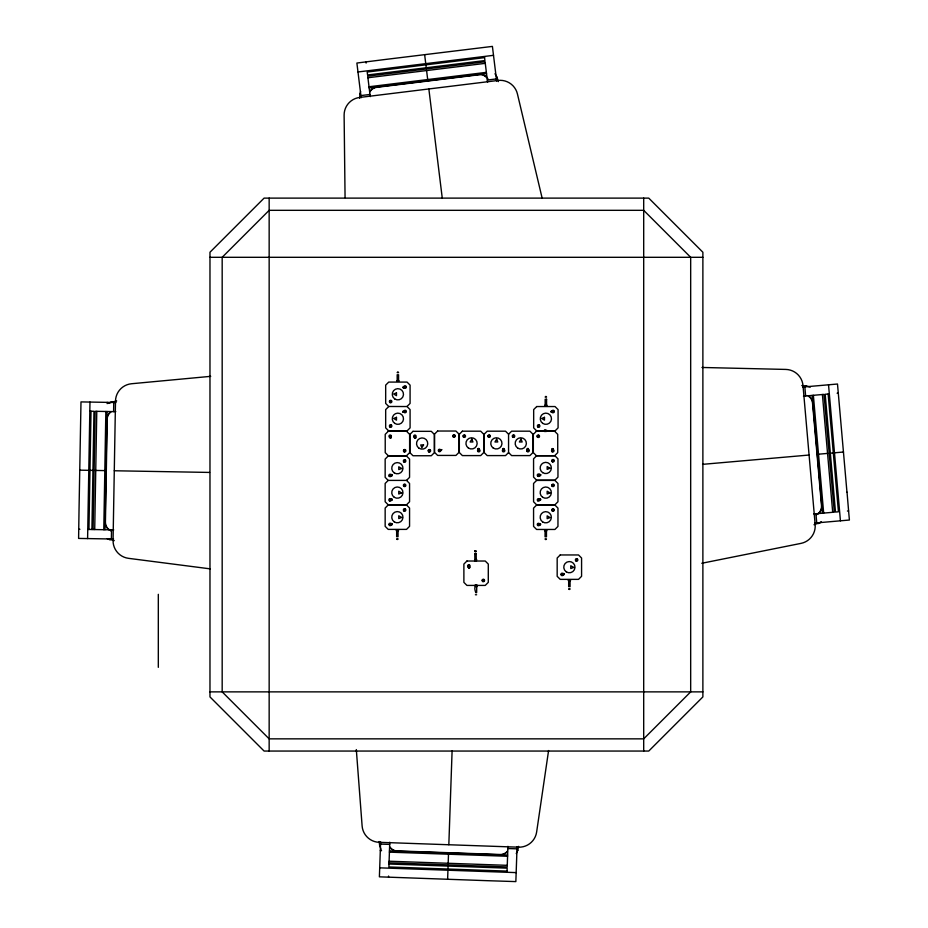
<?xml version="1.0" encoding="UTF-8"?>
<svg xmlns="http://www.w3.org/2000/svg" width="928" height="928" viewBox="0 0 928 928"><rect width="100%" height="100%" fill="white"/><g stroke="black" fill="none" stroke-linecap="round" stroke-linejoin="round"><path stroke-width="1.39" d="M209.972 691.87L209.972 696.916L264.097 751.054L648.753 751.054L702.879 696.916L702.879 252.242L648.753 198.116L264.097 198.116L209.972 252.242L209.972 691.87L702.879 691.87M113.564 539.029L78.602 538.426L79.019 510.493L80.991 401.905L115.954 402.52M476.215 592.621L475.681 592.609C476.447 593.746 473.651 588.329 475.333 586.508M476.644 592.632L476.737 586.531M87.603 538.576L89.981 402.068M88.949 529.447L91.014 411.232M91.918 529.505L93.972 411.29L90.12 411.22M93.102 529.528L95.166 411.301L115.791 411.661M94.714 529.552L96.779 411.336M103.785 529.714L105.85 411.487M104.98 529.726L107.033 411.51M107.172 403.634L107.196 402.358M111.372 538.994L111.534 529.842M113.599 411.626L113.761 402.474M380.619 841.893L379.39 876.832L487.931 880.707L515.852 881.6L517.07 846.661M388.542 877.157L388.577 876.044M389.76 842.206L388.902 866.972L507.059 871.102M447.621 879.292L447.98 869.037M447.992 868.666L448.12 864.884M448.178 863.284L448.549 852.704M448.827 844.747L452.098 750.914M507.024 871.995L507.164 868.144L388.994 864.014M507.929 846.336L507.21 866.949L389.041 862.82M359.693 98.275L359.89 93.937M389.47 475.298C392.44 476.354 387.95 474.568 390.607 475.6M403.007 412.09L402.996 411.324M440.034 450.474C436.879 449.871 442.006 451.379 441.531 449.732M539.029 475.728L537.788 475.217L538.878 474.579M540.525 475.53L540.63 474.626M540.711 499.844L540.514 499.113M563.888 573.666L563.505 574.641L564.317 574.003M537.788 475.217L538.727 474.695M539.029 525.016L537.788 524.506L538.878 523.868M390.92 438.004C390.015 437.181 388.96 439.106 390.746 436.705C388.96 434.072 390.607 437.564 390.676 438.318M478.036 448.874L478.697 449.5L478.929 448.63M552.079 448.85L552.543 449.628L553.065 448.966M548.587 750.532L536.628 832.068A17.69 17.69 0 0 1 518.508 847.183L379.146 842.311A17.69 17.69 0 0 1 362.117 825.966L356.317 749.569M517.72 850.616L518.601 846.359M359.867 94.308L360.621 91.42M402.996 411.591C406.186 411.545 405.826 411.359 402.996 411.858M389.47 524.285L390.178 523.856M540.641 475.124C539.249 477.386 538.936 472.839 540.595 474.718M415.257 436.926L415.083 435.592L414.375 436.81M390.746 500.215C390.282 497.408 388.635 501.445 390.63 500.366M439.454 449.871C437.517 453.119 443.503 448.41 441.415 449.778M478.419 449.999L478.593 451.333L479.3 450.115M502.976 450.266C503.173 453.096 505.447 449.129 503.092 450.115M469.475 566.347C468.907 563.505 467.422 567.623 469.359 566.498M527.382 450.266L528.206 451.333L528.531 450.115M552.485 411.127C552.775 413.934 554.816 409.967 552.601 410.976M552.937 448.607C554.526 448.908 550.292 451.368 553.134 451.368C554.677 450.01 549.921 449.477 552.763 448.537M540.398 499.171C539.11 499.705 541.105 501.398 538.878 499.218C536.407 501.375 539.864 499.113 540.595 499.357M415.582 438.178L415.118 437.413L414.665 438.19M516.258 853.551L517.801 850.257M392.196 475.484C390.247 476.412 392.208 473.268 392.242 475.612C390.317 477.224 391.036 472.955 392.242 475.078M390.549 524.738L389.377 524.436L390.572 523.868M392.196 524.471C390.955 526.408 390.398 522.302 392.103 523.833M551.035 411.464C552.276 409.526 552.833 413.633 551.128 412.102M553.61 411.916L553.598 411.069M538.948 524.807L537.857 524.506M540.525 524.83L539.296 524.1L540.641 524.134M564.212 574.444C562.902 576.404 562.461 572.089 564.201 573.91M390.63 524.946L389.458 524.436M415.326 436.624L414.897 435.638L414.468 436.636M477.92 448.781L478.952 448.502M478.349 450.3L478.941 451.263M502.999 448.642C502.802 450.904 505.076 447.609 502.744 448.781C502.466 451.321 505.702 448.294 503.022 448.514M527.406 448.642L527.788 449.512L528.16 448.63M527.58 450.3L528.009 451.286M468.315 565.616L469.266 565.477L469.139 566.405M388.728 406.545L385.677 409.596L385.677 427.889L388.728 430.94L407.032 430.94L410.083 427.889L410.083 409.596L407.032 406.545L388.728 406.476L385.677 403.425L385.677 385.132L388.728 382.081L407.032 382.081L410.083 385.132L410.083 403.425L407.032 406.476M388.206 480.402L385.155 483.453L385.155 501.758L388.206 504.809L406.51 504.809L409.561 501.758L409.561 483.453L406.51 480.402L388.206 480.402L385.155 477.352L385.155 459.058L388.206 456.008L406.51 456.008L409.561 459.058L409.561 477.352L406.51 480.402M508.567 434.234L511.618 431.184L529.923 431.184L532.962 434.234L532.962 452.539L529.923 455.59L511.618 455.59L508.567 452.539L508.567 434.234L505.516 431.184L487.212 431.184L484.161 434.234L484.161 452.539L487.212 455.59L505.516 455.59L508.567 452.539M690.676 691.87L643.696 738.85L269.155 738.85L222.175 691.87L222.175 257.3L269.155 210.32L643.696 210.32L690.676 257.3L690.676 691.87M403.123 411.348L404.016 411.719L403.135 412.102M392.115 499.995C390.584 501.642 390.734 497.512 392.184 499.357M392.115 524.587L391.245 524.343L391.999 523.74M551.116 411.348L551.986 411.58L551.36 412.241M538.855 475.635L537.88 475.368M538.739 500.378L538.588 499.276L537.938 500.157M404.608 386.512L405.826 387.22L404.492 387.405M562.646 574.919L561.394 574.409L562.762 574.038M389.748 435.766L390.607 435.754M390.607 436.578L389.748 436.589M415.396 438.364C417.252 436.844 412.914 436.868 414.862 438.376M478.28 448.56C476.505 450.602 481.075 449.442 478.546 448.479M479.092 451.205L479.3 450.405M527.51 448.56C525.666 450.138 530.004 449.976 528.044 448.549M818.194 523.624L821.408 521.907M820.862 522.29L813.995 524.726M404.898 386.512L405.698 386.732M390.201 500.436L390.328 499.322L389.54 500.157M391.883 500.134L391.245 499.484L391.999 499.16M540.409 475.449L539.632 474.985L540.502 474.602M540.409 524.738L539.644 524.134L540.595 524.007M562.356 574.931L561.486 574.258L562.461 573.98M503.916 451.205L503.092 450.416L504.194 450.544M527.429 448.514L528.183 448.502M528.171 451.263L528.531 450.405M553.076 451.321L552.195 450.672L553.297 450.521M108.39 403.135L116.684 400.942M107.892 403.425L112.392 401.604M395.746 431.114L397.578 431.114M701.788 563.273L801.015 543.379A17.69 17.69 0 0 0 815.155 524.494L803.01 385.572A17.69 17.69 0 0 0 785.796 369.425L701.974 367.465M469.058 568.191C471.586 566.73 466.668 566.486 468.93 568.11M361.154 97.742L356.886 63.034L384.598 59.554L492.408 46.4L496.666 81.107M357.988 71.966L493.51 55.332M484.567 57.629L367.21 72.036L367.581 74.971L484.926 60.564L484.462 56.736M367.917 77.755L485.274 63.348M369.019 86.756L486.376 72.349M369.17 87.94L486.527 73.532M360.888 95.572L369.97 94.459M487.316 80.04L496.399 78.926M846.962 492.211L837.497 384.018L802.662 387.057M210.714 376.339L131.544 383.74A17.69 17.69 0 0 0 115.501 401.047L113.065 540.479A17.69 17.69 0 0 0 128.493 558.331L210.227 568.864M474.904 559.607L476.748 559.596L474.858 559.619L474.776 553.517L476.18 553.494L476.261 559.596L475.623 559.63M803.462 396.175L824.006 394.377L834.307 512.163L813.763 513.961M837.114 393.228L838.286 393.136M702.577 464.348L809.077 455.033M817.336 454.302L827.556 453.409M829.156 453.27L843.517 452.017M847.415 511.015L848.598 510.91L847.032 492.2M814.564 523.079L849.398 520.028L848.598 510.91M475.09 550.768L475.809 550.756L475.206 550.768M475.391 553.529L476.134 553.494M474.776 553.517L475.971 553.506M475.507 560.802C479.266 560.814 471.911 560.837 475.635 560.848M475.646 559.596L476.261 559.596M209.972 257.3L702.879 257.3M397.52 372.012L398.228 372.012M397.149 372.627L398.611 372.627M396.662 380.863L399.098 380.863M545.525 396.476L546.232 396.476M545.142 397.08L546.604 397.08M546.58 399.226L545.165 399.226L545.177 405.316M544.655 405.316L547.091 405.316M396.14 530.607L398.576 530.607M544.539 530.677L546.975 530.677M396.627 538.843L398.089 538.843M545.026 538.913L546.488 538.913M397.01 539.458L397.706 539.458M545.409 539.528L546.116 539.528M568.156 580.58L570.592 580.58M568.644 588.816L570.105 588.816M569.015 589.431L569.722 589.431M477.247 585.313L476.609 585.301M546.662 430.209L544.365 430.174L545.316 430.186M546.65 431.427L544.342 431.392L545.502 431.416M474.962 585.278L475.681 585.29M477.12 586.531L476.69 586.531M475.38 594.744L476.632 594.767M476.957 585.313L475.24 585.29M475.217 586.508L475.472 586.508M79.727 470.16L94.134 470.415M95.746 470.438L106.012 470.624M114.283 470.763L209.6 472.433M78.764 529.273L79.878 529.296M88.056 529.436L113.726 529.888M380.538 844.086L389.679 844.399M507.848 848.528L516.989 848.842M380.306 850.64L381.57 850.686M389.458 850.953L507.616 855.082M389.412 852.148L507.581 856.277M389.099 861.219L507.256 865.337M379.714 867.842L516.165 872.61M801.815 385.549L806.513 385.932M403.367 387.776L403.75 386.802L403.007 387.626M114.248 540.63L107.23 538.681M806.142 385.897L810.248 387.15M403.239 387.73C405.559 388.693 403.216 384.83 402.996 387.405M107.764 538.832L109.98 539.829M404.794 387.463L405.756 386.872M495.007 73.706L497.083 77.453M379.633 845.431L381.106 849.456M496.967 77.105L498.336 81.618M542.114 198.024L517.43 93.937A17.69 17.69 0 0 0 498.058 80.458L359.646 97.452A17.69 17.69 0 0 0 344.114 115.211L345.065 197.618M379.111 841.499L379.691 845.791M487.583 82.221L485.077 61.747L367.72 76.154L370.237 96.628M424.641 54.648L426.393 68.95M426.59 70.551L427.878 81.049M428.852 88.96L442.238 197.942M365.968 61.921L366.119 63.104M828.53 384.795L840.432 520.817M822.405 394.516L832.706 512.302M813.369 395.316L823.67 513.091M812.174 395.421L822.486 513.196M804.843 386.872L805.643 395.989M815.944 513.776L816.744 522.893M643.696 198.116L643.696 751.054M570.07 580.58L570.07 586.682L568.667 586.682L568.678 580.58M546.58 399.226L546.58 405.316M546.464 530.677L546.464 536.778L545.061 536.778L545.061 530.677M398.576 380.863L398.576 374.761L397.172 374.761L397.184 380.863M398.054 530.607L398.054 536.709L396.65 536.709L396.662 530.607M269.155 198.116L269.155 751.054M158.317 594.326L158.317 667.336M821.837 505.748A8.862 8.851 85 0 1 816.547 514.646M816.199 514.738A8.92 8.92 85 0 0 821.512 505.783L812.51 402.88A8.92 8.92 85 0 0 808.276 396.047M808.624 396.082A8.862 8.851 85 0 1 812.603 401.511M107.033 417.623A8.862 8.851 -89 0 1 110.629 411.928M110.966 411.87A8.92 8.92 -89 0 0 107.219 418.98L105.421 522.267A8.92 8.92 -89 0 0 111.36 530.828M111 530.758A8.862 8.851 -89 0 1 105.189 523.624M396.929 851.22A8.862 8.851 2 0 1 389.934 847.38M389.888 847.032A8.92 8.92 2 0 0 396.929 850.906L500.169 854.502A8.92 8.92 2 0 0 507.465 851.138M507.396 851.486A8.862 8.851 2 0 1 500.146 854.827M483.175 74.901A8.862 8.851 -7 0 1 488.174 79.414M486.713 77.476A8.92 8.92 -7 0 0 479.15 74.762L376.617 87.348A8.92 8.92 -7 0 0 369.936 91.814M369.959 91.466A8.862 8.851 -7 0 1 376.594 87.035M563.192 575.012A1.218 1.218 0 0 1 561.266 575.267A1.218 1.218 0 0 1 561.521 573.353A1.218 1.218 0 0 1 563.308 574.096M391.291 524.749A1.218 1.218 0 0 1 389.505 525.492A1.218 1.218 0 0 1 389.25 523.566A1.218 1.218 0 0 1 391.175 523.821M414.282 437.355A1.218 1.218 0 0 1 414.027 435.429A1.218 1.218 0 0 1 415.953 435.684A1.218 1.218 0 0 1 415.21 437.471M404.631 411.336C405.362 413.633 406.36 409.712 404.631 411.336M389.702 401.279C390.885 404.956 392.567 398.68 389.702 401.279M389.98 401.348C390.816 403.947 391.999 399.516 389.98 401.348M390.236 401.418L391.036 401.627L390.236 401.418M389.702 425.732C390.885 429.42 392.567 423.145 389.702 425.732M389.98 425.813C390.816 428.411 391.999 423.968 389.98 425.813M390.236 425.882L391.036 426.091L390.236 425.882M403.738 450.486C404.921 454.163 406.603 447.888 403.738 450.486M404.005 450.556C404.84 453.154 406.035 448.723 404.005 450.556M404.272 450.625L405.072 450.846L404.272 450.625M403.668 460.706C404.852 464.394 406.534 458.119 403.668 460.706M403.947 460.787C404.782 463.385 405.965 458.942 403.947 460.787M404.202 460.856L405.002 461.065L404.237 460.752M403.668 485.112C404.852 488.789 406.534 482.514 403.668 485.112M403.947 485.182C404.782 487.792 405.965 483.349 403.947 485.182M404.202 485.251L405.002 485.472L404.202 485.251M403.668 509.692C404.852 513.37 406.534 507.094 403.668 509.692M403.947 509.774C404.782 512.372 405.965 507.929 403.947 509.774M404.202 509.843L405.002 510.052L404.202 509.843M428.458 450.532C429.629 454.21 431.311 447.934 428.458 450.532M428.724 450.602C429.56 453.2 430.731 448.792 428.724 450.602M428.98 450.672L429.78 450.892L428.98 450.672M453.084 435.731C454.268 439.42 455.95 433.144 453.084 435.731M453.363 435.812C454.186 438.399 455.404 434.002 453.363 435.812M453.618 435.882L454.418 436.09L453.618 435.882M463.362 435.893C464.545 439.57 466.227 433.295 463.362 435.893M463.629 435.963C464.464 438.561 465.659 434.13 463.629 435.963M463.896 436.032L464.696 436.253L463.896 436.032M488.186 435.893C489.369 439.57 491.051 433.295 488.186 435.893M488.464 435.963C489.3 438.561 490.483 434.13 488.464 435.963M488.72 436.032L489.52 436.253L488.72 436.032M482.398 580.209C483.581 583.898 485.263 577.622 482.398 580.209M482.676 580.29C483.511 582.888 484.694 578.457 482.676 580.29M482.931 580.36L483.732 580.568L482.966 580.255M512.592 435.893C513.776 439.57 515.458 433.295 512.592 435.893M512.859 435.963C513.694 438.561 514.889 434.13 512.859 435.963M513.126 436.032L513.926 436.253L513.126 436.032M537.695 425.732C538.878 429.42 540.56 423.145 537.695 425.732M537.973 425.813C538.785 428.411 540.026 423.968 537.973 425.813M538.228 425.882L539.029 426.091L538.228 425.882M537.358 435.998C538.53 439.675 540.212 433.399 537.358 435.998M537.625 436.079C538.46 438.677 539.655 434.234 537.625 436.079M537.88 436.137L538.692 436.357L537.88 436.137M552.079 460.474C553.25 464.151 554.932 457.875 552.079 460.474M552.346 460.543C553.181 463.153 554.364 458.71 552.346 460.543M552.601 460.613L553.401 460.833L552.601 460.613M552.079 485.124C553.25 488.801 554.932 482.525 552.079 485.124M552.346 485.193C553.181 487.792 554.364 483.36 552.346 485.193M552.601 485.263L553.401 485.472L552.601 485.263M552.079 509.762C553.25 513.439 554.932 507.164 552.079 509.762M552.346 509.843C553.181 512.442 554.364 507.999 552.346 509.843M552.601 509.901L553.401 510.122L552.601 509.901M575.685 559.665C576.868 563.342 578.55 557.067 575.685 559.665M575.963 559.746C576.798 562.345 577.982 557.902 575.963 559.746M576.218 559.804L577.019 560.025L576.218 559.804M468.559 567.472L469.591 567.739L468.559 567.472M423.551 444.941L421.857 447.737L420.732 444.941L423.551 444.941M471.83 439.188L470.125 441.983L472.944 441.983L471.83 439.188M496.654 439.188L494.949 441.983L497.779 441.983L496.654 439.188M521.049 439.188L519.355 441.983L522.174 441.983L521.049 439.188M388.275 431.288L385.224 434.339L385.224 452.644L388.275 455.694L406.568 455.694L409.619 452.644L409.619 434.339L406.568 431.288L388.275 431.288M412.983 431.334L409.944 434.385L409.944 452.69L412.983 455.741L431.288 455.741L434.339 452.69L434.339 434.385L431.288 431.334L412.983 431.334M437.622 431.033L434.571 434.084L434.571 452.377L437.622 455.428L455.926 455.428L458.977 452.377L458.977 434.084L455.926 431.033L437.622 431.033M388.206 504.983L385.155 508.034L385.155 526.338L388.206 529.389L406.51 529.389L409.561 526.338L409.561 508.034L406.51 504.983L388.206 504.983M462.388 431.184L459.337 434.234L459.337 452.539L462.388 455.59L480.692 455.59L483.732 452.539L483.732 434.234L480.692 431.184L462.388 431.184M536.72 406.545L533.67 409.596L533.67 427.889L536.72 430.94L555.025 430.94L558.076 427.889L558.076 409.596L555.025 406.545L536.72 406.545M536.384 431.288L533.333 434.339L533.333 452.644L536.384 455.694L554.677 455.694L557.728 452.644L557.728 434.339L554.677 431.288L536.384 431.288M536.604 455.764L533.565 458.815L533.565 477.12L536.604 480.17L554.909 480.17L557.96 477.12L557.96 458.815L554.909 455.764L536.604 455.764M536.604 480.414L533.565 483.465L533.565 501.758L536.604 504.809L554.909 504.809L557.96 501.758L557.96 483.465L554.909 480.414L536.604 480.414M466.935 561.022L463.884 564.073L463.884 582.366L466.935 585.417L485.24 585.417L488.29 582.366L488.29 564.073L485.24 561.022L466.935 561.022M536.604 505.052L533.565 508.103L533.565 526.408L536.604 529.459L554.909 529.459L557.96 526.408L557.96 508.103L554.909 505.052L536.604 505.052M560.222 554.956L557.171 558.006L557.171 576.311L560.222 579.362L578.527 579.362L581.578 576.311L581.578 558.006L578.527 554.956L560.222 554.956M396.476 392.869L393.681 393.994L396.476 395.688L396.476 392.869M396.476 417.333L393.681 418.458L396.476 420.152L396.476 417.333M401.557 468.489L398.762 469.614L398.762 466.784L401.557 468.489M544.469 417.333L541.674 418.458L544.469 420.152L544.469 417.333M401.557 492.896L398.762 494.021L398.762 491.19L401.557 492.896M401.557 517.476L398.762 518.601L398.762 515.771L401.557 517.476M549.956 468.257L547.16 469.382L547.16 466.552L549.956 468.257M549.956 492.896L547.16 494.021L547.16 491.202L549.956 492.896M549.956 517.546L547.16 518.671L547.16 515.84L549.956 517.546M573.574 567.449L570.778 568.574L570.778 565.744L573.574 567.449M828.136 394.017L825.189 394.272L835.502 512.059L838.448 511.804L828.136 394.017M474.8 551.371L476.18 551.36L474.8 551.371M566.242 571.822A5.614 5.614 0 0 0 574.977 567.542A5.614 5.614 0 0 0 566.904 562.124A5.614 5.614 0 0 0 566.242 571.822M575.754 560.779A1.218 1.218 0 0 0 577.796 560.234A1.218 1.218 0 0 0 576.3 558.737A1.218 1.218 0 0 0 575.754 560.779M468.234 567.031A1.218 1.218 0 0 0 470.067 565.976A1.218 1.218 0 0 0 468.234 564.92A1.218 1.218 0 0 0 468.234 567.031M482.722 581.52A1.218 1.218 0 0 0 484.555 580.464A1.218 1.218 0 0 0 482.722 579.408A1.218 1.218 0 0 0 482.722 581.52M394.748 398.936A5.614 5.614 0 0 0 403.483 394.667A5.614 5.614 0 0 0 395.409 389.238A5.614 5.614 0 0 0 394.748 398.936M404.515 388.09A1.218 1.218 0 0 0 406.348 387.034A1.218 1.218 0 0 0 404.515 385.978A1.218 1.218 0 0 0 404.515 388.09M390.027 402.578A1.218 1.218 0 0 0 391.86 401.522A1.218 1.218 0 0 0 390.027 400.467A1.218 1.218 0 0 0 390.027 402.578M394.748 423.4A5.614 5.614 0 0 0 403.483 419.12A5.614 5.614 0 0 0 395.409 413.702A5.614 5.614 0 0 0 394.748 423.4M404.515 412.554A1.218 1.218 0 0 0 406.348 411.498A1.218 1.218 0 0 0 404.515 410.443A1.218 1.218 0 0 0 404.515 412.554M390.027 427.042A1.218 1.218 0 0 0 391.86 425.987A1.218 1.218 0 0 0 390.027 424.931A1.218 1.218 0 0 0 390.027 427.042M542.741 423.4A5.614 5.614 0 0 0 551.476 419.12A5.614 5.614 0 0 0 543.402 413.702A5.614 5.614 0 0 0 542.741 423.4M552.508 412.554A1.218 1.218 0 0 0 554.341 411.498A1.218 1.218 0 0 0 552.508 410.443A1.218 1.218 0 0 0 552.508 412.554M537.764 426.845A1.218 1.218 0 0 0 539.806 426.3A1.218 1.218 0 0 0 538.31 424.804A1.218 1.218 0 0 0 537.764 426.845M542.625 521.919A5.614 5.614 0 0 0 551.36 517.638A5.614 5.614 0 0 0 543.286 512.221A5.614 5.614 0 0 0 542.625 521.919M537.648 525.364A1.218 1.218 0 0 0 539.69 524.819A1.218 1.218 0 0 0 538.205 523.322A1.218 1.218 0 0 0 537.648 525.364M552.392 511.073A1.218 1.218 0 0 0 554.225 510.017A1.218 1.218 0 0 0 552.392 508.962A1.218 1.218 0 0 0 552.392 511.073M542.625 497.269A5.614 5.614 0 0 0 551.36 493A5.614 5.614 0 0 0 543.286 487.571A5.614 5.614 0 0 0 542.625 497.269M537.648 500.714A1.218 1.218 0 0 0 539.69 500.169A1.218 1.218 0 0 0 538.205 498.684A1.218 1.218 0 0 0 537.648 500.714M552.137 486.237A1.218 1.218 0 0 0 554.178 485.68A1.218 1.218 0 0 0 552.694 484.196A1.218 1.218 0 0 0 552.137 486.237M542.625 472.63A5.614 5.614 0 0 0 551.36 468.35A5.614 5.614 0 0 0 543.286 462.921A5.614 5.614 0 0 0 542.625 472.63M537.904 476.273A1.218 1.218 0 0 0 539.736 475.217A1.218 1.218 0 0 0 537.904 474.15A1.218 1.218 0 0 0 537.904 476.273M552.392 461.784A1.218 1.218 0 0 0 554.225 460.729A1.218 1.218 0 0 0 552.392 459.662A1.218 1.218 0 0 0 552.392 461.784M394.226 521.849A5.614 5.614 0 0 0 402.961 517.569A5.614 5.614 0 0 0 394.887 512.152A5.614 5.614 0 0 0 394.226 521.849M403.993 511.003A1.218 1.218 0 0 0 405.826 509.948A1.218 1.218 0 0 0 403.993 508.892A1.218 1.218 0 0 0 403.993 511.003M394.226 497.269A5.614 5.614 0 0 0 402.961 492.988A5.614 5.614 0 0 0 394.887 487.56A5.614 5.614 0 0 0 394.226 497.269M389.505 500.911A1.218 1.218 0 0 0 391.338 499.844A1.218 1.218 0 0 0 389.505 498.788A1.218 1.218 0 0 0 389.505 500.911M403.738 486.226A1.218 1.218 0 0 0 405.78 485.68A1.218 1.218 0 0 0 404.283 484.184A1.218 1.218 0 0 0 403.738 486.226M394.226 472.862A5.614 5.614 0 0 0 402.961 468.582A5.614 5.614 0 0 0 394.887 463.165A5.614 5.614 0 0 0 394.226 472.862M389.25 476.308A1.218 1.218 0 0 0 391.291 475.762A1.218 1.218 0 0 0 389.795 474.266A1.218 1.218 0 0 0 389.25 476.308M403.738 461.819A1.218 1.218 0 0 0 405.78 461.274A1.218 1.218 0 0 0 404.283 459.778A1.218 1.218 0 0 0 403.738 461.819M552.16 451.797A1.218 1.218 0 0 0 553.993 450.741A1.218 1.218 0 0 0 552.16 449.686A1.218 1.218 0 0 0 552.16 451.797M537.428 437.111A1.218 1.218 0 0 0 539.47 436.566A1.218 1.218 0 0 0 537.973 435.07A1.218 1.218 0 0 0 537.428 437.111M389.574 437.297A1.218 1.218 0 0 0 391.396 436.241A1.218 1.218 0 0 0 389.574 435.186A1.218 1.218 0 0 0 389.574 437.297M404.063 451.785A1.218 1.218 0 0 0 405.884 450.73A1.218 1.218 0 0 0 404.063 449.674A1.218 1.218 0 0 0 404.063 451.785M517.638 448.038A5.614 5.614 0 0 0 526.373 443.77A5.614 5.614 0 0 0 518.3 438.341A5.614 5.614 0 0 0 517.638 448.038M527.15 451.495A1.218 1.218 0 0 0 529.192 450.95A1.218 1.218 0 0 0 527.696 449.454A1.218 1.218 0 0 0 527.15 451.495M512.917 437.192A1.218 1.218 0 0 0 514.738 436.137A1.218 1.218 0 0 0 512.917 435.081A1.218 1.218 0 0 0 512.917 437.192M493.232 448.038A5.614 5.614 0 0 0 501.967 443.77A5.614 5.614 0 0 0 493.893 438.341A5.614 5.614 0 0 0 493.232 448.038M502.744 451.495A1.218 1.218 0 0 0 504.786 450.95A1.218 1.218 0 0 0 503.289 449.454A1.218 1.218 0 0 0 502.744 451.495M488.511 437.192A1.218 1.218 0 0 0 490.344 436.137A1.218 1.218 0 0 0 488.511 435.081A1.218 1.218 0 0 0 488.511 437.192M468.408 448.038A5.614 5.614 0 0 0 477.143 443.77A5.614 5.614 0 0 0 469.069 438.341A5.614 5.614 0 0 0 468.408 448.038M477.92 451.495A1.218 1.218 0 0 0 479.962 450.95A1.218 1.218 0 0 0 478.465 449.454A1.218 1.218 0 0 0 477.92 451.495M463.432 437.007A1.218 1.218 0 0 0 465.473 436.462A1.218 1.218 0 0 0 463.977 434.965A1.218 1.218 0 0 0 463.432 437.007M419.004 448.201A5.614 5.614 0 0 0 427.738 443.92A5.614 5.614 0 0 0 419.676 438.492A5.614 5.614 0 0 0 419.004 448.201M428.771 451.843A1.218 1.218 0 0 0 430.604 450.788A1.218 1.218 0 0 0 428.771 449.72A1.218 1.218 0 0 0 428.771 451.843M438.921 451.53A1.218 1.218 0 0 0 440.754 450.474A1.218 1.218 0 0 0 438.921 449.419A1.218 1.218 0 0 0 438.921 451.53M453.409 437.042A1.218 1.218 0 0 0 455.242 435.986A1.218 1.218 0 0 0 453.409 434.93A1.218 1.218 0 0 0 453.409 437.042"/></g></svg>
